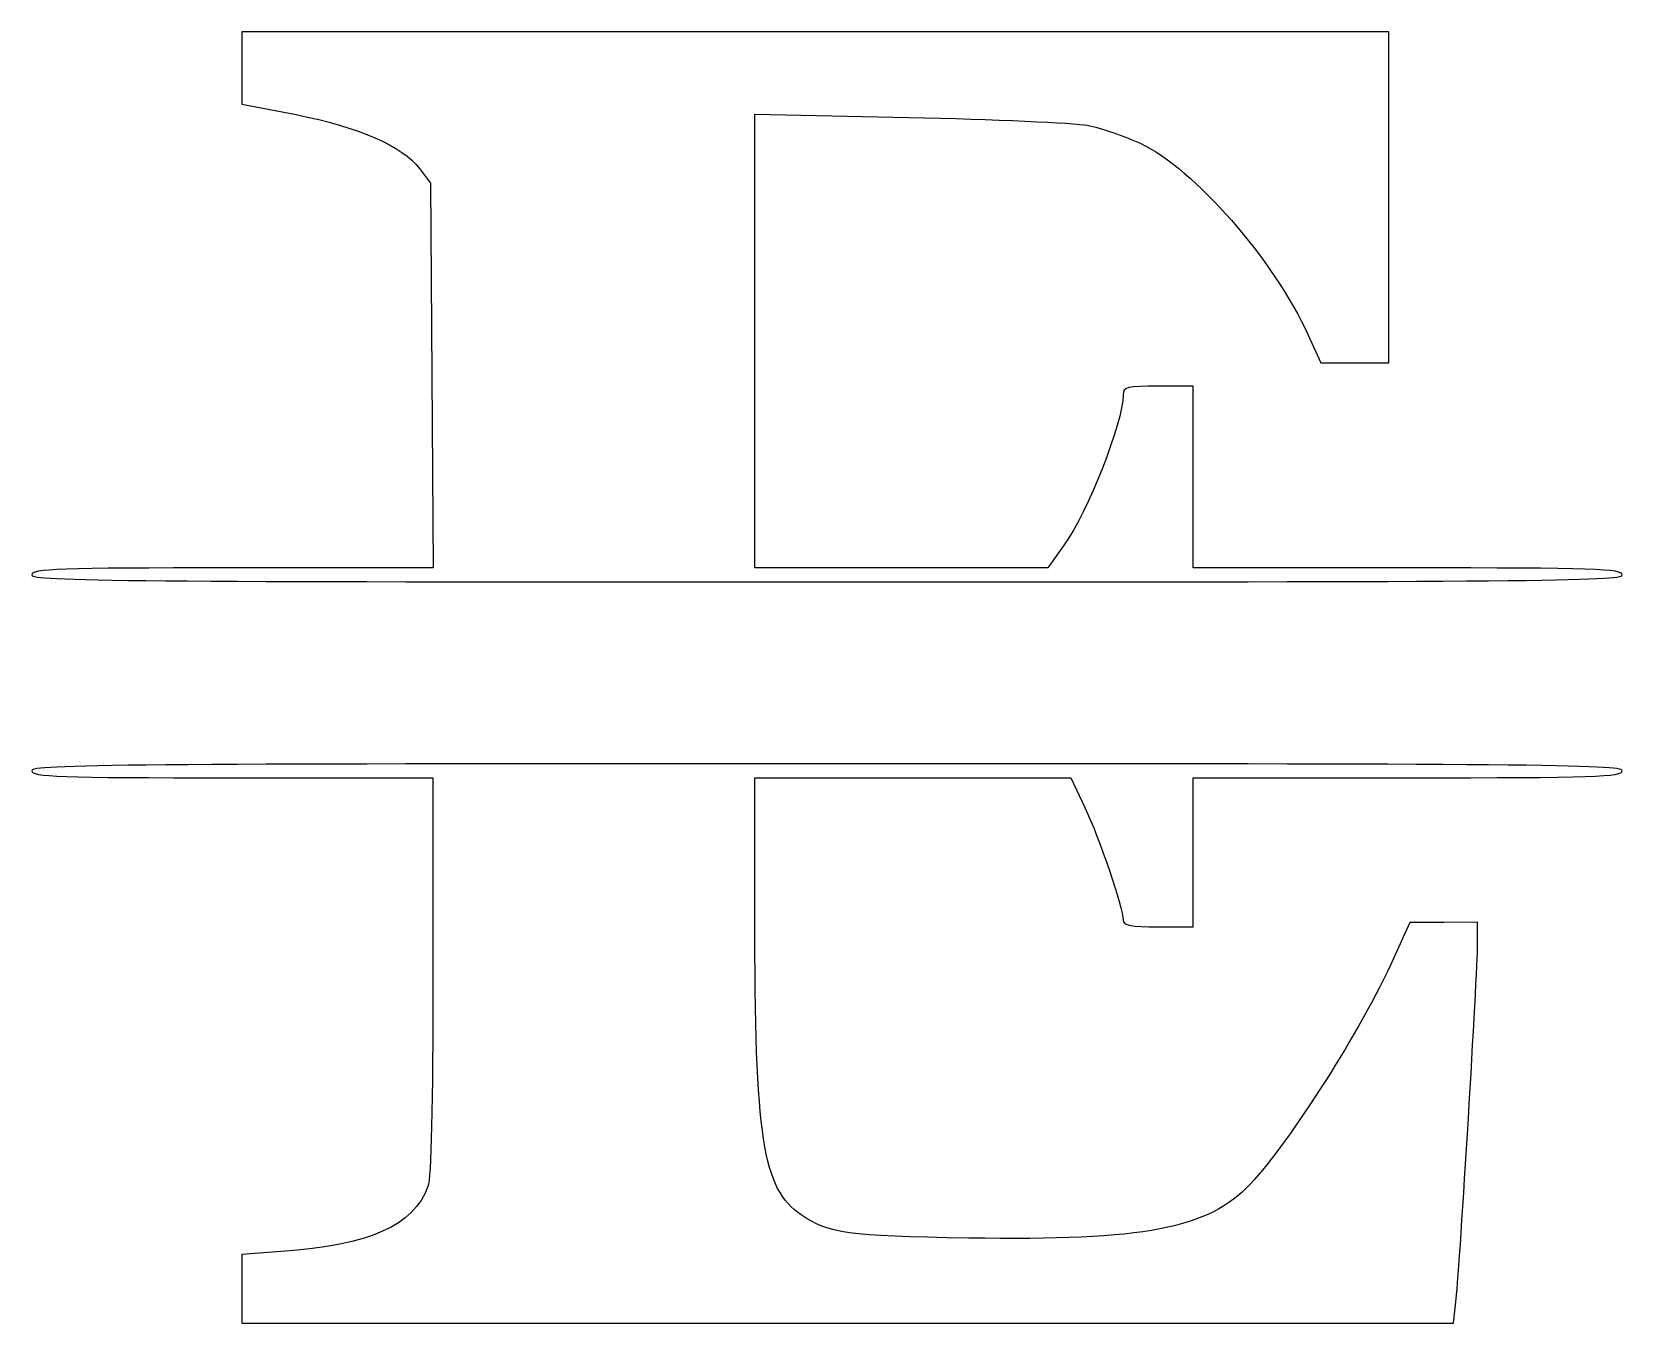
# Model space of a CAD drawing. Header units: centimetres. Extents: x -4.64 to 4.38, y -3.77 to 3.55.
import ezdxf

# ---------------------------------------------------------------- set-up
doc = ezdxf.new("R2010")
doc.units = ezdxf.units.CM
doc.header["$MEASUREMENT"] = 0
doc.layers.add('Layer 1', color=7, linetype='Continuous')

msp = doc.modelspace()

# ---------------------------------------------------------------- linework, layer by layer
at = {"layer": 'Layer 1'}
for points, knots in [([(-4.6431, 0.47255), (-4.6431, 0.50721), (-4.49896, 0.51224), (-3.50455, 0.51224), (-3.50455, 0.51224), (-3.50455, 0.51224), (-2.366, 0.51224), (-2.366, 0.51224), (-2.366, 0.51224), (-2.366, 0.51224), (-2.37346, 1.60365), (-2.37346, 1.60365), (-2.37346, 1.60365), (-2.37346, 1.60365), (-2.38092, 2.69506), (-2.38092, 2.69506), (-2.38092, 2.69506), (-2.38092, 2.69506), (-2.44405, 2.77919), (-2.44405, 2.77919), (-2.44405, 2.77919), (-2.53944, 2.90631), (-2.79009, 3.0158), (-3.1433, 3.08466), (-3.1433, 3.08466), (-3.1433, 3.08466), (-3.4521, 3.14485), (-3.4521, 3.14485), (-3.4521, 3.14485), (-3.4521, 3.14485), (-3.45229, 3.3499), (-3.45229, 3.3499), (-3.45229, 3.3499), (-3.45229, 3.3499), (-3.45248, 3.55495), (-3.45248, 3.55495), (-3.45248, 3.55495), (-3.45248, 3.55495), (-0.19811, 3.55495), (-0.19811, 3.55495), (-0.19811, 3.55495), (-0.19811, 3.55495), (3.05627, 3.55495), (3.05627, 3.55495), (3.05627, 3.55495), (3.05627, 3.55495), (3.05627, 2.61568), (3.05627, 2.61568), (3.05627, 2.61568), (3.05627, 2.61568), (3.05627, 1.67641), (3.05627, 1.67641), (3.05627, 1.67641), (3.05627, 1.67641), (2.86334, 1.67641), (2.86334, 1.67641), (2.86334, 1.67641), (2.86334, 1.67641), (2.67041, 1.67641), (2.67041, 1.67641), (2.67041, 1.67641), (2.67041, 1.67641), (2.59812, 1.83389), (2.59812, 1.83389), (2.59812, 1.83389), (2.40101, 2.26331), (1.95004, 2.7791), (1.64819, 2.92035), (1.64819, 2.92035), (1.55666, 2.96318), (1.42018, 3.00991), (1.34489, 3.02418), (1.34489, 3.02418), (1.26961, 3.03846), (0.81425, 3.05845), (0.33297, 3.0686), (0.33297, 3.0686), (0.33297, 3.0686), (-0.54207, 3.08706), (-0.54207, 3.08706), (-0.54207, 3.08706), (-0.54207, 3.08706), (-0.54207, 1.79964), (-0.54207, 1.79964), (-0.54207, 1.79964), (-0.54207, 1.79964), (-0.54207, 0.51222), (-0.54207, 0.51222), (-0.54207, 0.51222), (-0.54207, 0.51222), (0.28911, 0.51222), (0.28911, 0.51222), (0.28911, 0.51222), (0.28911, 0.51222), (1.12029, 0.51222), (1.12029, 0.51222), (1.12029, 0.51222), (1.12029, 0.51222), (1.21031, 0.6379), (1.21031, 0.6379), (1.21031, 0.6379), (1.34661, 0.82818), (1.54813, 1.33886), (1.54813, 1.49397), (1.54813, 1.49397), (1.54813, 1.53871), (1.56945, 1.5441), (1.74657, 1.5441), (1.74657, 1.5441), (1.74657, 1.5441), (1.94501, 1.5441), (1.94501, 1.5441), (1.94501, 1.5441), (1.94501, 1.5441), (1.94501, 1.02816), (1.94501, 1.02816), (1.94501, 1.02816), (1.94501, 1.02816), (1.94501, 0.51222), (1.94501, 0.51222), (1.94501, 0.51222), (1.94501, 0.51222), (3.16209, 0.51222), (3.16209, 0.51222), (3.16209, 0.51222), (4.2263, 0.51222), (4.37917, 0.50723), (4.37917, 0.47253), (4.37917, 0.47253), (4.37917, 0.43741), (3.86029, 0.43284), (-0.13198, 0.43284), (-0.13198, 0.43284), (-4.12425, 0.43284), (-4.64313, 0.4374), (-4.64313, 0.47253), (-4.64313, 0.47253), (-4.64313, 0.47253), (-4.6431, 0.47255), (-4.6431, 0.47255)], [0, 0, 0, 0, 0.0277778, 0.0277778, 0.0277778, 0.0277778, 0.0555556, 0.0555556, 0.0555556, 0.0555556, 0.0833333, 0.0833333, 0.0833333, 0.0833333, 0.1111111, 0.1111111, 0.1111111, 0.1111111, 0.1388889, 0.1388889, 0.1388889, 0.1388889, 0.1666667, 0.1666667, 0.1666667, 0.1666667, 0.1944444, 0.1944444, 0.1944444, 0.1944444, 0.2222222, 0.2222222, 0.2222222, 0.2222222, 0.25, 0.25, 0.25, 0.25, 0.2777778, 0.2777778, 0.2777778, 0.2777778, 0.3055556, 0.3055556, 0.3055556, 0.3055556, 0.3333333, 0.3333333, 0.3333333, 0.3333333, 0.3611111, 0.3611111, 0.3611111, 0.3611111, 0.3888889, 0.3888889, 0.3888889, 0.3888889, 0.4166667, 0.4166667, 0.4166667, 0.4166667, 0.4444444, 0.4444444, 0.4444444, 0.4444444, 0.4722222, 0.4722222, 0.4722222, 0.4722222, 0.5, 0.5, 0.5, 0.5, 0.5277778, 0.5277778, 0.5277778, 0.5277778, 0.5555556, 0.5555556, 0.5555556, 0.5555556, 0.5833333, 0.5833333, 0.5833333, 0.5833333, 0.6111111, 0.6111111, 0.6111111, 0.6111111, 0.6388889, 0.6388889, 0.6388889, 0.6388889, 0.6666667, 0.6666667, 0.6666667, 0.6666667, 0.6944444, 0.6944444, 0.6944444, 0.6944444, 0.7222222, 0.7222222, 0.7222222, 0.7222222, 0.75, 0.75, 0.75, 0.75, 0.7777778, 0.7777778, 0.7777778, 0.7777778, 0.8055556, 0.8055556, 0.8055556, 0.8055556, 0.8333333, 0.8333333, 0.8333333, 0.8333333, 0.8611111, 0.8611111, 0.8611111, 0.8611111, 0.8888889, 0.8888889, 0.8888889, 0.8888889, 0.9166667, 0.9166667, 0.9166667, 0.9166667, 0.9444444, 0.9444444, 0.9444444, 0.9444444, 1, 1, 1, 1]), ([(-3.45248, -3.57948), (-3.45248, -3.57948), (-3.45248, -3.38495), (-3.45248, -3.38495), (-3.45248, -3.38495), (-3.45248, -3.38495), (-3.22849, -3.36773), (-3.22849, -3.36773), (-3.22849, -3.36773), (-2.71935, -3.32859), (-2.48095, -3.22284), (-2.39591, -2.99839), (-2.39591, -2.99839), (-2.37753, -2.94989), (-2.36769, -2.53221), (-2.36769, -1.80115), (-2.36769, -1.80115), (-2.36769, -1.80115), (-2.36769, -0.67839), (-2.36769, -0.67839), (-2.36769, -0.67839), (-2.36769, -0.67839), (-3.5054, -0.67839), (-3.5054, -0.67839), (-3.5054, -0.67839), (-4.49906, -0.67839), (-4.64311, -0.67337), (-4.64311, -0.6387), (-4.64311, -0.6387), (-4.64311, -0.60358), (-4.12423, -0.59901), (-0.13196, -0.59901), (-0.13196, -0.59901), (3.86031, -0.59901), (4.37919, -0.60357), (4.37919, -0.6387), (4.37919, -0.6387), (4.37919, -0.6734), (4.22632, -0.67839), (3.16211, -0.67839), (3.16211, -0.67839), (3.16211, -0.67839), (1.94503, -0.67839), (1.94503, -0.67839), (1.94503, -0.67839), (1.94503, -0.67839), (1.94503, -1.10172), (1.94503, -1.10172), (1.94503, -1.10172), (1.94503, -1.10172), (1.94503, -1.52505), (1.94503, -1.52505), (1.94503, -1.52505), (1.94503, -1.52505), (1.74659, -1.52505), (1.74659, -1.52505), (1.74659, -1.52505), (1.59098, -1.52505), (1.54815, -1.51678), (1.54815, -1.48673), (1.54815, -1.48673), (1.54815, -1.41706), (1.41266, -1.01802), (1.33085, -0.84676), (1.33085, -0.84676), (1.33085, -0.84676), (1.25042, -0.67839), (1.25042, -0.67839), (1.25042, -0.67839), (1.25042, -0.67839), (0.35418, -0.67839), (0.35418, -0.67839), (0.35418, -0.67839), (0.35418, -0.67839), (-0.54206, -0.67839), (-0.54206, -0.67839), (-0.54206, -0.67839), (-0.54206, -0.67839), (-0.54164, -1.4523), (-0.54164, -1.4523), (-0.54164, -1.4523), (-0.54095, -2.72693), (-0.49719, -3.01099), (-0.27878, -3.15859), (-0.27878, -3.15859), (-0.11886, -3.26666), (-0.02421, -3.27984), (0.67202, -3.29105), (0.67202, -3.29105), (1.67145, -3.30713), (2.03302, -3.23763), (2.26915, -2.98405), (2.26915, -2.98405), (2.49965, -2.73652), (2.8984, -2.10913), (3.08273, -1.70397), (3.08273, -1.70397), (3.08273, -1.70397), (3.17533, -1.50043), (3.17533, -1.50043), (3.17533, -1.50043), (3.17533, -1.50043), (3.36715, -1.49952), (3.36715, -1.49952), (3.36715, -1.49952), (3.36715, -1.49952), (3.55897, -1.49861), (3.55897, -1.49861), (3.55897, -1.49861), (3.55897, -1.49861), (3.55908, -1.62429), (3.55908, -1.62429), (3.55908, -1.62429), (3.55921, -1.77552), (3.4589, -3.43834), (3.43778, -3.63512), (3.43778, -3.63512), (3.43778, -3.63512), (3.42287, -3.77403), (3.42287, -3.77403), (3.42287, -3.77403), (3.42287, -3.77403), (-0.01481, -3.77403), (-0.01481, -3.77403), (-0.01481, -3.77403), (-0.01481, -3.77403), (-3.45249, -3.77403), (-3.45249, -3.77403), (-3.45249, -3.77403), (-3.45249, -3.77403), (-3.45249, -3.5795), (-3.45249, -3.5795), (-3.45249, -3.5795), (-3.45249, -3.5795), (-3.45248, -3.57948), (-3.45248, -3.57948)], [0, 0, 0, 0, 0.0285714, 0.0285714, 0.0285714, 0.0285714, 0.0571429, 0.0571429, 0.0571429, 0.0571429, 0.0857143, 0.0857143, 0.0857143, 0.0857143, 0.1142857, 0.1142857, 0.1142857, 0.1142857, 0.1428571, 0.1428571, 0.1428571, 0.1428571, 0.1714286, 0.1714286, 0.1714286, 0.1714286, 0.2, 0.2, 0.2, 0.2, 0.2285714, 0.2285714, 0.2285714, 0.2285714, 0.2571429, 0.2571429, 0.2571429, 0.2571429, 0.2857143, 0.2857143, 0.2857143, 0.2857143, 0.3142857, 0.3142857, 0.3142857, 0.3142857, 0.3428571, 0.3428571, 0.3428571, 0.3428571, 0.3714286, 0.3714286, 0.3714286, 0.3714286, 0.4, 0.4, 0.4, 0.4, 0.4285714, 0.4285714, 0.4285714, 0.4285714, 0.4571429, 0.4571429, 0.4571429, 0.4571429, 0.4857143, 0.4857143, 0.4857143, 0.4857143, 0.5142857, 0.5142857, 0.5142857, 0.5142857, 0.5428571, 0.5428571, 0.5428571, 0.5428571, 0.5714286, 0.5714286, 0.5714286, 0.5714286, 0.6, 0.6, 0.6, 0.6, 0.6285714, 0.6285714, 0.6285714, 0.6285714, 0.6571429, 0.6571429, 0.6571429, 0.6571429, 0.6857143, 0.6857143, 0.6857143, 0.6857143, 0.7142857, 0.7142857, 0.7142857, 0.7142857, 0.7428571, 0.7428571, 0.7428571, 0.7428571, 0.7714286, 0.7714286, 0.7714286, 0.7714286, 0.8, 0.8, 0.8, 0.8, 0.8285714, 0.8285714, 0.8285714, 0.8285714, 0.8571429, 0.8571429, 0.8571429, 0.8571429, 0.8857143, 0.8857143, 0.8857143, 0.8857143, 0.9142857, 0.9142857, 0.9142857, 0.9142857, 0.9428571, 0.9428571, 0.9428571, 0.9428571, 1, 1, 1, 1])]:
    msp.add_open_spline(points, degree=3, knots=knots, dxfattribs=at)

doc.saveas('drawing.dxf')
